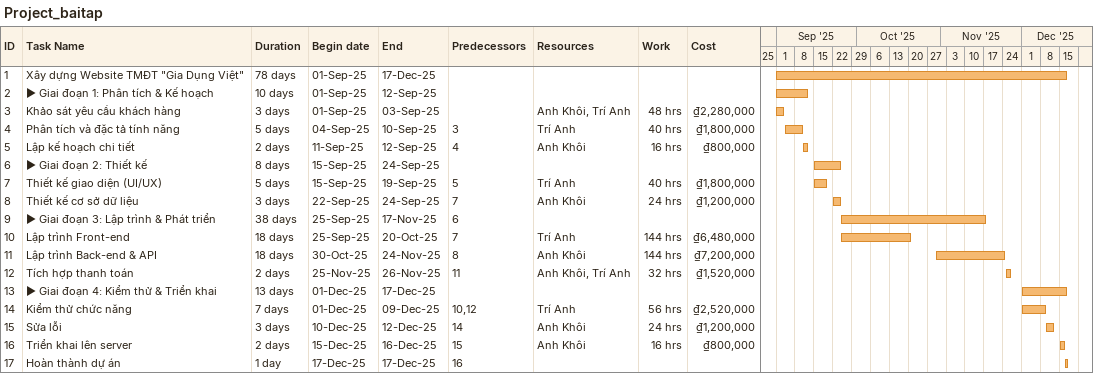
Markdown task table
Project_baitap

| ID | Task | Duration | Start | Finish | Predecessors | Resources | Work (h) | Cost (₫) |
|---|---|---|---|---|---|---|---|---|
| 1 | Xây dựng Website TMĐT "Gia Dụng Việt" | 78d | 2025-09-01 | 2025-12-17 |  |  |  |  |
| 2 | ▶ Giai đoạn 1: Phân tích & Kế hoạch | 10d | 2025-09-01 | 2025-09-12 |  |  |  |  |
| 3 | Khảo sát yêu cầu khách hàng | 3d | 2025-09-01 | 2025-09-03 |  | Anh Khôi, Trí Anh | 48 | 2280000 |
| 4 | Phân tích và đặc tả tính năng | 5d | 2025-09-04 | 2025-09-10 | 3 | Trí Anh | 40 | 1800000 |
| 5 | Lập kế hoạch chi tiết | 2d | 2025-09-11 | 2025-09-12 | 4 | Anh Khôi | 16 | 800000 |
| 6 | ▶ Giai đoạn 2: Thiết kế | 8d | 2025-09-15 | 2025-09-24 |  |  |  |  |
| 7 | Thiết kế giao diện (UI/UX) | 5d | 2025-09-15 | 2025-09-19 | 5 | Trí Anh | 40 | 1800000 |
| 8 | Thiết kế cơ sở dữ liệu | 3d | 2025-09-22 | 2025-09-24 | 7 | Anh Khôi | 24 | 1200000 |
| 9 | ▶ Giai đoạn 3: Lập trình & Phát triển | 38d | 2025-09-25 | 2025-11-17 | 6 |  |  |  |
| 10 | Lập trình Front-end | 18d | 2025-09-25 | 2025-10-20 | 7 | Trí Anh | 144 | 6480000 |
| 11 | Lập trình Back-end & API | 18d | 2025-10-30 | 2025-11-24 | 8 | Anh Khôi | 144 | 7200000 |
| 12 | Tích hợp thanh toán | 2d | 2025-11-25 | 2025-11-26 | 11 | Anh Khôi, Trí Anh | 32 | 1520000 |
| 13 | ▶ Giai đoạn 4: Kiểm thử & Triển khai | 13d | 2025-12-01 | 2025-12-17 |  |  |  |  |
| 14 | Kiểm thử chức năng | 7d | 2025-12-01 | 2025-12-09 | 10, 12 | Trí Anh | 56 | 2520000 |
| 15 | Sửa lỗi | 3d | 2025-12-10 | 2025-12-12 | 14 | Anh Khôi | 24 | 1200000 |
| 16 | Triển khai lên server | 2d | 2025-12-15 | 2025-12-16 | 15 | Anh Khôi | 16 | 800000 |
| 17 | Hoàn thành dự án | 1d | 2025-12-17 | 2025-12-17 | 16 |  |  |  |
